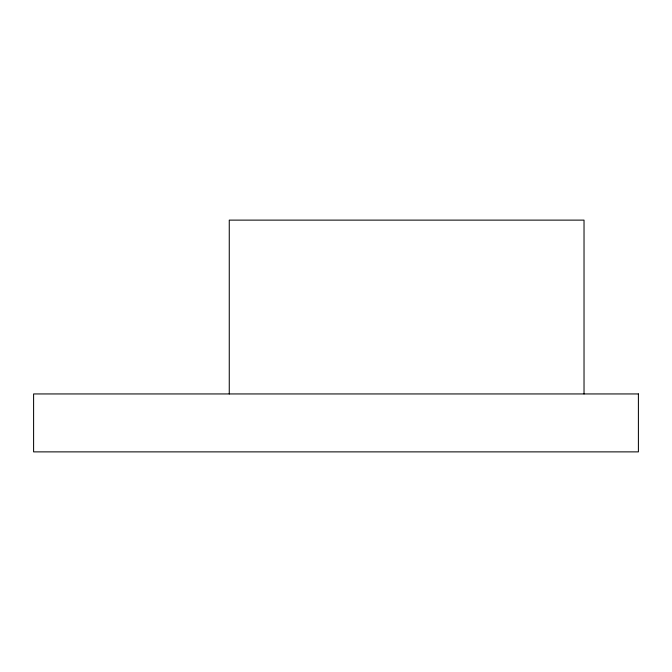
<?xml version="1.0" encoding="UTF-8"?>
<svg xmlns="http://www.w3.org/2000/svg" width="672" height="672" viewBox="0 0 672 672"><rect width="100%" height="100%" fill="white"/><g stroke="black" fill="none" stroke-linecap="round" stroke-linejoin="round"><path stroke-width="1.01" d="M584.027 393.943L584.027 220.122L229.261 220.122L229.261 393.943M638.4 393.943L33.6 393.943L33.6 451.878L638.4 451.878L638.4 393.943"/></g></svg>
